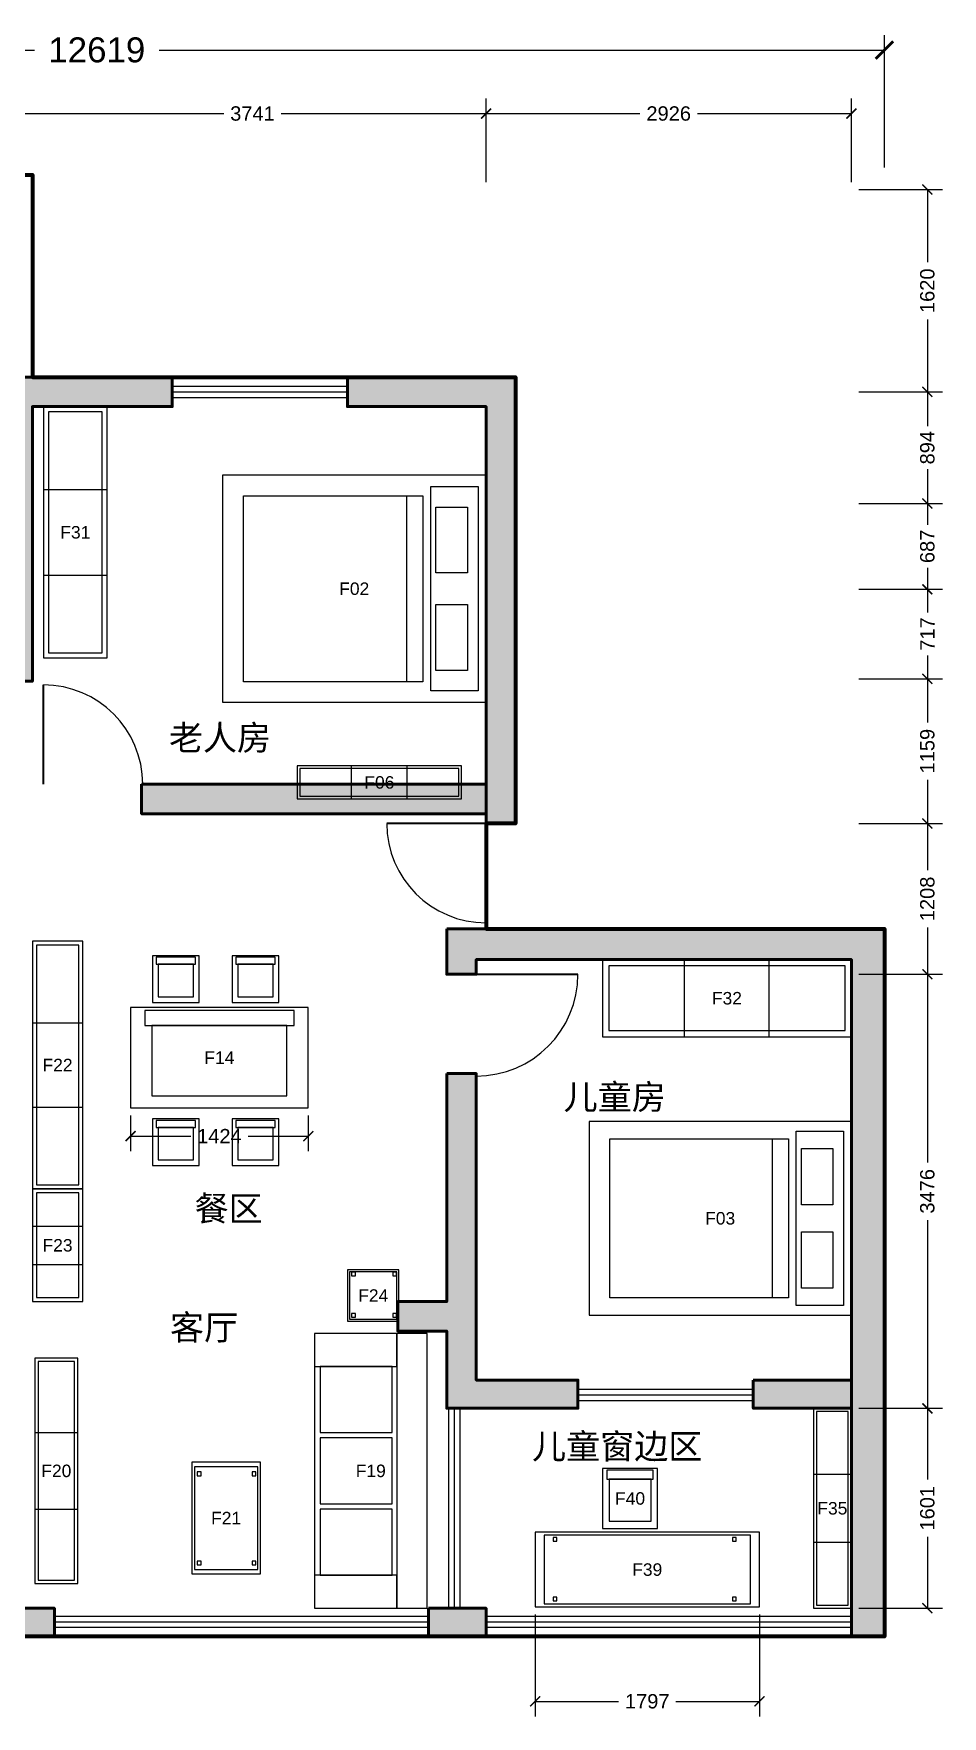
# Model space of a CAD drawing. Header units: millimetres. Extents: x -1131 to 13082, y -640 to 12837.
# Drawn here: x 5804 to 13082, y -640 to 12837 of the extents above; entities that cross this region are included whole.
import ezdxf
from ezdxf.enums import TextEntityAlignment as Align

# ---------------------------------------------------------------- set-up
doc = ezdxf.new("R2010")
doc.units = ezdxf.units.MM
for name, color, linetype, lineweight in [('A-DIMS', 7, 'Continuous', 18), ('A-DOOR', 7, 'Continuous', 25), ('A-FURN', 7, 'Continuous', 25), ('A-TEXT', 7, 'Continuous', 18), ('A-WALL', 7, 'Continuous', 50), ('A-WINDOW', 7, 'Continuous', 25)]:
    doc.layers.add(name, color=color, linetype=linetype, lineweight=lineweight)
doc.styles.add('CN', font='Arial Unicode.ttf')
doc.dimstyles.new('ARCH', dxfattribs={"dimtxt": 200, "dimasz": 140, "dimexe": 120, "dimexo": 60, "dimgap": 60, "dimtad": 1, "dimdec": 0, "dimtxsty": 'CN', "dimblk": 'ARCHTICK', "dimcen": 2.5, "dimazin": 3, "dimtfac": 1, "dimtmove": 0, "dimatfit": 3})

# ---------------------------------------------------------------- blocks, each defined once
blk = doc.blocks.new('FURN_002')
at = {"layer": 'A-FURN', "lineweight": 25}
blk.add_line((1477.91, 163.503), (1477.91, 1653.197), dxfattribs=at)
for points in [[(0, 0), (2111.3, 0), (2111.3, 1816.7), (0, 1816.7)], [(1604.588, 163.503), (168.904, 163.503), (168.904, 1653.197), (1604.588, 1653.197)], [(2047.961, 90.835), (1667.927, 90.835), (1667.927, 1725.865), (2047.961, 1725.865)], [(1963.509, 1035.519), (1710.153, 1035.519), (1710.153, 1562.362), (1963.509, 1562.362)], [(1963.509, 254.338), (1710.153, 254.338), (1710.153, 781.181), (1963.509, 781.181)]]:
    blk.add_lwpolyline(points, close=True, dxfattribs=at)
blk = doc.blocks.new('FURN_003')
at = {"layer": 'A-FURN', "lineweight": 25}
blk.add_line((1471.036, 139.6404), (1471.036, 1411.9196), dxfattribs=at)
for points in [[(0, 0), (2101.48, 0), (2101.48, 1551.56), (0, 1551.56)], [(1597.1248, 139.6404), (168.1184, 139.6404), (168.1184, 1411.9196), (1597.1248, 1411.9196)], [(2038.4356, 77.578), (1660.1692, 77.578), (1660.1692, 1473.982), (2038.4356, 1473.982)], [(1954.3764, 884.3892), (1702.1988, 884.3892), (1702.1988, 1334.3416), (1954.3764, 1334.3416)], [(1954.3764, 217.2184), (1702.1988, 217.2184), (1702.1988, 667.1708), (1954.3764, 667.1708)]]:
    blk.add_lwpolyline(points, close=True, dxfattribs=at)
blk = doc.blocks.new('FURN_006')
at = {"layer": 'A-FURN', "lineweight": 25}
for p, q in [((434.2404, 0), (434.2404, 265.14)), ((881.6396, 0), (881.6396, 265.14))]:
    blk.add_line(p, q, dxfattribs=at)
for points in [[(0, 0), (1315.88, 0), (1315.88, 265.14), (0, 265.14)], [(21.2112, 21.2112), (1294.6688, 21.2112), (1294.6688, 243.9288), (21.2112, 243.9288)]]:
    blk.add_lwpolyline(points, close=True, dxfattribs=at)
blk = doc.blocks.new('FURN_014')
at = {"layer": 'A-FURN', "lineweight": 25}
for points in [[(0, 0), (1423.9, 0), (1423.9, 805.24), (0, 805.24)], [(113.912, 660.2968), (1309.988, 660.2968), (1309.988, 781.0828), (113.912, 781.0828)], [(170.868, 96.6288), (1253.032, 96.6288), (1253.032, 660.2968), (170.868, 660.2968)]]:
    blk.add_lwpolyline(points, close=True, dxfattribs=at)
blk = doc.blocks.new('FURN_015')
at = {"layer": 'A-FURN', "lineweight": 25}
for points in [[(0, 0), (373.16, 0), (373.16, 373.16), (0, 373.16)], [(29.8528, 305.9912), (343.3072, 305.9912), (343.3072, 361.9652), (29.8528, 361.9652)], [(44.7792, 44.7792), (328.3808, 44.7792), (328.3808, 305.9912), (44.7792, 305.9912)]]:
    blk.add_lwpolyline(points, close=True, dxfattribs=at)
blk = doc.blocks.new('FURN_016')
at = {"layer": 'A-FURN', "lineweight": 25}
for points in [[(0, 0), (373.16, 0), (373.16, 373.16), (0, 373.16)], [(29.8528, 305.9912), (343.3072, 305.9912), (343.3072, 361.9652), (29.8528, 361.9652)], [(44.7792, 44.7792), (328.3808, 44.7792), (328.3808, 305.9912), (44.7792, 305.9912)]]:
    blk.add_lwpolyline(points, close=True, dxfattribs=at)
blk = doc.blocks.new('FURN_017')
at = {"layer": 'A-FURN', "lineweight": 25}
for points in [[(0, 0), (373.16, 0), (373.16, 373.16), (0, 373.16)], [(29.8528, 305.9912), (343.3072, 305.9912), (343.3072, 361.9652), (29.8528, 361.9652)], [(44.7792, 44.7792), (328.3808, 44.7792), (328.3808, 305.9912), (44.7792, 305.9912)]]:
    blk.add_lwpolyline(points, close=True, dxfattribs=at)
blk = doc.blocks.new('FURN_018')
at = {"layer": 'A-FURN', "lineweight": 25}
for points in [[(0, 0), (373.16, 0), (373.16, 373.16), (0, 373.16)], [(29.8528, 305.9912), (343.3072, 305.9912), (343.3072, 361.9652), (29.8528, 361.9652)], [(44.7792, 44.7792), (328.3808, 44.7792), (328.3808, 305.9912), (44.7792, 305.9912)]]:
    blk.add_lwpolyline(points, close=True, dxfattribs=at)
blk = doc.blocks.new('FURN_019')
at = {"layer": 'A-FURN', "lineweight": 25}
for points in [[(0, 0), (903.44, 0), (903.44, 2199.68), (0, 2199.68)], [(0, 1935.7184), (659.5112, 1935.7184), (659.5112, 2199.68), (0, 2199.68)], [(659.5112, 0), (903.44, 0), (903.44, 2199.68), (659.5112, 2199.68)], [(45.172, 1407.7952), (623.3736, 1407.7952), (623.3736, 1935.7184), (45.172, 1935.7184)], [(45.172, 835.8784), (623.3736, 835.8784), (623.3736, 1363.8016), (45.172, 1363.8016)], [(45.172, 263.9616), (623.3736, 263.9616), (623.3736, 791.8848), (45.172, 791.8848)], [(0, 0), (659.5112, 0), (659.5112, 263.9616), (0, 263.9616)]]:
    blk.add_lwpolyline(points, close=True, dxfattribs=at)
blk = doc.blocks.new('FURN_020')
at = {"layer": 'A-FURN', "lineweight": 25}
for p, q in [((0, 1210.6096), (343.7, 1210.6096)), ((0, 596.2704), (343.7, 596.2704))]:
    blk.add_line(p, q, dxfattribs=at)
for points in [[(0, 0), (343.7, 0), (343.7, 1806.88), (0, 1806.88)], [(27.496, 27.496), (316.204, 27.496), (316.204, 1779.384), (27.496, 1779.384)]]:
    blk.add_lwpolyline(points, close=True, dxfattribs=at)
blk = doc.blocks.new('FURN_021')
at = {"layer": 'A-FURN', "lineweight": 25}
for points in [[(0, 0), (549.92, 0), (549.92, 893.62), (0, 893.62)], [(21.9968, 35.7448), (527.9232, 35.7448), (527.9232, 857.8752), (21.9968, 857.8752)], [(43.9936, 786.3856), (73.9936, 786.3856), (73.9936, 816.3856), (43.9936, 816.3856)], [(483.9296, 786.3856), (513.9296, 786.3856), (513.9296, 816.3856), (483.9296, 816.3856)], [(43.9936, 71.4896), (73.9936, 71.4896), (73.9936, 101.4896), (43.9936, 101.4896)], [(483.9296, 71.4896), (513.9296, 71.4896), (513.9296, 101.4896), (483.9296, 101.4896)]]:
    blk.add_lwpolyline(points, close=True, dxfattribs=at)
blk = doc.blocks.new('FURN_022')
at = {"layer": 'A-FURN', "lineweight": 25}
for p, q in [((0, 1329.0388), (402.62, 1329.0388)), ((0, 654.6012), (402.62, 654.6012))]:
    blk.add_line(p, q, dxfattribs=at)
for points in [[(0, 0), (402.62, 0), (402.62, 1983.64), (0, 1983.64)], [(32.2096, 32.2096), (370.4104, 32.2096), (370.4104, 1951.4304), (32.2096, 1951.4304)]]:
    blk.add_lwpolyline(points, close=True, dxfattribs=at)
blk = doc.blocks.new('FURN_023')
at = {"layer": 'A-FURN', "lineweight": 25}
for p, q in [((0, 605.3048), (402.62, 605.3048)), ((0, 298.1352), (402.62, 298.1352))]:
    blk.add_line(p, q, dxfattribs=at)
for points in [[(0, 0), (402.62, 0), (402.62, 903.44), (0, 903.44)], [(32.2096, 32.2096), (370.4104, 32.2096), (370.4104, 871.2304), (32.2096, 871.2304)]]:
    blk.add_lwpolyline(points, close=True, dxfattribs=at)
blk = doc.blocks.new('FURN_024')
at = {"layer": 'A-FURN', "lineweight": 25}
for points in [[(0, 0), (412.44, 0), (412.44, 412.44), (0, 412.44)], [(16.4976, 16.4976), (395.9424, 16.4976), (395.9424, 395.9424), (16.4976, 395.9424)], [(32.9952, 362.9472), (62.9952, 362.9472), (62.9952, 392.9472), (32.9952, 392.9472)], [(362.9472, 362.9472), (392.9472, 362.9472), (392.9472, 392.9472), (362.9472, 392.9472)], [(32.9952, 32.9952), (62.9952, 32.9952), (62.9952, 62.9952), (32.9952, 62.9952)], [(362.9472, 32.9952), (392.9472, 32.9952), (392.9472, 62.9952), (362.9472, 62.9952)]]:
    blk.add_lwpolyline(points, close=True, dxfattribs=at)
blk = doc.blocks.new('FURN_031')
at = {"layer": 'A-FURN', "lineweight": 25}
for p, q in [((0, 1348.777), (510.64, 1348.777)), ((0, 664.323), (510.64, 664.323))]:
    blk.add_line(p, q, dxfattribs=at)
for points in [[(0, 0), (510.64, 0), (510.64, 2013.1), (0, 2013.1)], [(40.8512, 40.8512), (469.7888, 40.8512), (469.7888, 1972.2488), (40.8512, 1972.2488)]]:
    blk.add_lwpolyline(points, close=True, dxfattribs=at)
blk = doc.blocks.new('FURN_032')
at = {"layer": 'A-FURN', "lineweight": 25}
for p, q in [((657.8418, 0), (657.8418, 618.66)), ((1335.6182, 0), (1335.6182, 618.66))]:
    blk.add_line(p, q, dxfattribs=at)
for points in [[(0, 0), (1993.46, 0), (1993.46, 618.66), (0, 618.66)], [(49.4928, 49.4928), (1943.9672, 49.4928), (1943.9672, 569.1672), (49.4928, 569.1672)]]:
    blk.add_lwpolyline(points, close=True, dxfattribs=at)
blk = doc.blocks.new('FURN_035')
at = {"layer": 'A-FURN', "lineweight": 25}
for p, q in [((0, 1072.4422), (304.42, 1072.4422)), ((0, 528.2178), (304.42, 528.2178))]:
    blk.add_line(p, q, dxfattribs=at)
for points in [[(0, 0), (304.42, 0), (304.42, 1600.66), (0, 1600.66)], [(24.3536, 24.3536), (280.0664, 24.3536), (280.0664, 1576.3064), (24.3536, 1576.3064)]]:
    blk.add_lwpolyline(points, close=True, dxfattribs=at)
blk = doc.blocks.new('FURN_039')
at = {"layer": 'A-FURN', "lineweight": 25}
for points in [[(0, 0), (1797.06, 0), (1797.06, 599.02), (0, 599.02)], [(71.8824, 23.9608), (1725.1776, 23.9608), (1725.1776, 575.0592), (71.8824, 575.0592)], [(143.7648, 527.1376), (173.7648, 527.1376), (173.7648, 557.1376), (143.7648, 557.1376)], [(1581.4128, 527.1376), (1611.4128, 527.1376), (1611.4128, 557.1376), (1581.4128, 557.1376)], [(143.7648, 47.9216), (173.7648, 47.9216), (173.7648, 77.9216), (143.7648, 77.9216)], [(1581.4128, 47.9216), (1611.4128, 47.9216), (1611.4128, 77.9216), (1581.4128, 77.9216)]]:
    blk.add_lwpolyline(points, close=True, dxfattribs=at)
blk = doc.blocks.new('FURN_040')
at = {"layer": 'A-FURN', "lineweight": 25}
for points in [[(0, 0), (441.9, 0), (441.9, 481.18), (0, 481.18)], [(35.352, 394.5676), (406.548, 394.5676), (406.548, 466.7446), (35.352, 466.7446)], [(53.028, 57.7416), (388.872, 57.7416), (388.872, 394.5676), (53.028, 394.5676)]]:
    blk.add_lwpolyline(points, close=True, dxfattribs=at)
blk = doc.blocks.new('_ARCHTICK')
at = {"color": 0, "linetype": 'BYBLOCK', "const_width": 0.15}
blk.add_lwpolyline([(-0.5, -0.5), (0.5, 0.5)], dxfattribs=at)
blk = doc.blocks.new('*D1')
for p, q in [((0, 11765.44), (0, 12825.44)), ((12618.7, 11765.44), (12618.7, 12825.44)), ((0, 12705.44), (5809.35, 12705.44)), ((6809.35, 12705.44), (12618.7, 12705.44))]:
    blk.add_line(p, q)
at = {"layer": 'Defpoints'}
for p in [(0, 12705.44), (0, 11705.44), (12618.7, 11705.44)]:
    blk.add_point(p, dxfattribs=at)
at = {"layer": 'A-DIMS', "xscale": 140, "yscale": 140, "rotation": 180}
blk.add_blockref('_ARCHTICK', (0, 12705.44), dxfattribs=at)
at = {"layer": 'A-DIMS', "xscale": 140, "yscale": 140}
blk.add_blockref('_ARCHTICK', (12618.7, 12705.44), dxfattribs=at)
at = {"layer": 'A-DIMS', "insert": (6309.35, 12705.44), "char_height": 200, "attachment_point": 5, "style": 'CN'}
blk.add_mtext('12619', dxfattribs=at)
blk = doc.blocks.new('*D7')
for p, q in [((5685.78, 11647.6), (5685.78, 12316.44)), ((9427.2, 11647.6), (9427.2, 12316.44)), ((5685.78, 12196.44), (7326.49, 12196.44)), ((7786.49, 12196.44), (9427.2, 12196.44))]:
    blk.add_line(p, q)
at = {"layer": 'Defpoints'}
for p in [(5685.78, 12196.44), (5685.78, 11587.6), (9427.2, 11587.6)]:
    blk.add_point(p, dxfattribs=at)
at = {"layer": 'A-DIMS', "xscale": 80, "yscale": 80, "rotation": 180}
blk.add_blockref('_ARCHTICK', (5685.78, 12196.44), dxfattribs=at)
at = {"layer": 'A-DIMS', "xscale": 80, "yscale": 80}
blk.add_blockref('_ARCHTICK', (9427.2, 12196.44), dxfattribs=at)
at = {"layer": 'A-DIMS', "insert": (7556.49, 12196.44), "char_height": 115, "attachment_point": 5, "style": 'CN'}
blk.add_mtext('3741', dxfattribs=at)
blk = doc.blocks.new('*D8')
for p, q in [((9427.2, 11647.6), (9427.2, 12316.44)), ((12353.56, 11647.6), (12353.56, 12316.44)), ((9427.2, 12196.44), (10660.38, 12196.44)), ((11120.38, 12196.44), (12353.56, 12196.44))]:
    blk.add_line(p, q)
at = {"layer": 'Defpoints'}
for p in [(9427.2, 12196.44), (9427.2, 11587.6), (12353.56, 11587.6)]:
    blk.add_point(p, dxfattribs=at)
at = {"layer": 'A-DIMS', "xscale": 80, "yscale": 80, "rotation": 180}
blk.add_blockref('_ARCHTICK', (9427.2, 12196.44), dxfattribs=at)
at = {"layer": 'A-DIMS', "xscale": 80, "yscale": 80}
blk.add_blockref('_ARCHTICK', (12353.56, 12196.44), dxfattribs=at)
at = {"layer": 'A-DIMS', "insert": (10890.38, 12196.44), "char_height": 115, "attachment_point": 5, "style": 'CN'}
blk.add_mtext('2926', dxfattribs=at)
blk = doc.blocks.new('*D9')
for p, q in [((12413.56, 11587.6), (13082.4, 11587.6)), ((12962.4, 11587.6), (12962.4, 11007.45)), ((12962.4, 10547.45), (12962.4, 9967.3)), ((12413.56, 9967.3), (13082.4, 9967.3))]:
    blk.add_line(p, q)
at = {"layer": 'Defpoints'}
for p in [(12353.56, 11587.6), (12962.4, 11587.6), (12353.56, 9967.3)]:
    blk.add_point(p, dxfattribs=at)
at = {"layer": 'A-DIMS', "xscale": 80, "yscale": 80}
for p, rotation in [((12962.4, 11587.6), 270), ((12962.4, 9967.3), 90)]:
    blk.add_blockref('_ARCHTICK', p, dxfattribs=dict(at, rotation=rotation))
at = {"layer": 'A-DIMS', "insert": (12962.4, 10777.45), "char_height": 115, "attachment_point": 5, "rotation": 90, "style": 'CN'}
blk.add_mtext('1620', dxfattribs=at)
blk = doc.blocks.new('*D10')
for p, q in [((12413.56, 9967.3), (13082.4, 9967.3)), ((12962.4, 9967.3), (12962.4, 9692.99)), ((12962.4, 9347.99), (12962.4, 9073.68)), ((12413.56, 9073.68), (13082.4, 9073.68))]:
    blk.add_line(p, q)
at = {"layer": 'Defpoints'}
for p in [(12353.56, 9967.3), (12962.4, 9967.3), (12353.56, 9073.68)]:
    blk.add_point(p, dxfattribs=at)
at = {"layer": 'A-DIMS', "xscale": 80, "yscale": 80}
for p, rotation in [((12962.4, 9967.3), 270), ((12962.4, 9073.68), 90)]:
    blk.add_blockref('_ARCHTICK', p, dxfattribs=dict(at, rotation=rotation))
at = {"layer": 'A-DIMS', "insert": (12962.4, 9520.49), "char_height": 115, "attachment_point": 5, "rotation": 90, "style": 'CN'}
blk.add_mtext('894', dxfattribs=at)
blk = doc.blocks.new('*D11')
for p, q in [((12413.56, 9073.68), (13082.4, 9073.68)), ((12962.4, 9073.68), (12962.4, 8902.48)), ((12962.4, 8557.48), (12962.4, 8386.28)), ((12413.56, 8386.28), (13082.4, 8386.28))]:
    blk.add_line(p, q)
at = {"layer": 'Defpoints'}
for p in [(12353.56, 9073.68), (12962.4, 9073.68), (12353.56, 8386.28)]:
    blk.add_point(p, dxfattribs=at)
at = {"layer": 'A-DIMS', "xscale": 80, "yscale": 80}
for p, rotation in [((12962.4, 9073.68), 270), ((12962.4, 8386.28), 90)]:
    blk.add_blockref('_ARCHTICK', p, dxfattribs=dict(at, rotation=rotation))
at = {"layer": 'A-DIMS', "insert": (12962.4, 8729.98), "char_height": 115, "attachment_point": 5, "rotation": 90, "style": 'CN'}
blk.add_mtext('687', dxfattribs=at)
blk = doc.blocks.new('*D12')
for p, q in [((12413.56, 8386.28), (13082.4, 8386.28)), ((12962.4, 8386.28), (12962.4, 8200.35)), ((12962.4, 7855.35), (12962.4, 7669.42)), ((12413.56, 7669.42), (13082.4, 7669.42))]:
    blk.add_line(p, q)
at = {"layer": 'Defpoints'}
for p in [(12353.56, 8386.28), (12962.4, 8386.28), (12353.56, 7669.42)]:
    blk.add_point(p, dxfattribs=at)
at = {"layer": 'A-DIMS', "xscale": 80, "yscale": 80}
for p, rotation in [((12962.4, 8386.28), 270), ((12962.4, 7669.42), 90)]:
    blk.add_blockref('_ARCHTICK', p, dxfattribs=dict(at, rotation=rotation))
at = {"layer": 'A-DIMS', "insert": (12962.4, 8027.85), "char_height": 115, "attachment_point": 5, "rotation": 90, "style": 'CN'}
blk.add_mtext('717', dxfattribs=at)
blk = doc.blocks.new('*D13')
for p, q in [((12413.56, 7669.42), (13082.4, 7669.42)), ((12962.4, 7669.42), (12962.4, 7320.04)), ((12962.4, 6860.04), (12962.4, 6510.66)), ((12413.56, 6510.66), (13082.4, 6510.66))]:
    blk.add_line(p, q)
at = {"layer": 'Defpoints'}
for p in [(12353.56, 7669.42), (12962.4, 7669.42), (12353.56, 6510.66)]:
    blk.add_point(p, dxfattribs=at)
at = {"layer": 'A-DIMS', "xscale": 80, "yscale": 80}
for p, rotation in [((12962.4, 7669.42), 270), ((12962.4, 6510.66), 90)]:
    blk.add_blockref('_ARCHTICK', p, dxfattribs=dict(at, rotation=rotation))
at = {"layer": 'A-DIMS', "insert": (12962.4, 7090.04), "char_height": 115, "attachment_point": 5, "rotation": 90, "style": 'CN'}
blk.add_mtext('1159', dxfattribs=at)
blk = doc.blocks.new('*D14')
for p, q in [((12413.56, 6510.66), (13082.4, 6510.66)), ((12962.4, 6510.66), (12962.4, 6136.73)), ((12962.4, 5676.73), (12962.4, 5302.8)), ((12413.56, 5302.8), (13082.4, 5302.8))]:
    blk.add_line(p, q)
at = {"layer": 'Defpoints'}
for p in [(12353.56, 6510.66), (12962.4, 6510.66), (12353.56, 5302.8)]:
    blk.add_point(p, dxfattribs=at)
at = {"layer": 'A-DIMS', "xscale": 80, "yscale": 80}
for p, rotation in [((12962.4, 6510.66), 270), ((12962.4, 5302.8), 90)]:
    blk.add_blockref('_ARCHTICK', p, dxfattribs=dict(at, rotation=rotation))
at = {"layer": 'A-DIMS', "insert": (12962.4, 5906.73), "char_height": 115, "attachment_point": 5, "rotation": 90, "style": 'CN'}
blk.add_mtext('1208', dxfattribs=at)
blk = doc.blocks.new('*D15')
for p, q in [((12413.56, 5302.8), (13082.4, 5302.8)), ((12962.4, 5302.8), (12962.4, 3794.66)), ((12962.4, 3334.66), (12962.4, 1826.52)), ((12413.56, 1826.52), (13082.4, 1826.52))]:
    blk.add_line(p, q)
at = {"layer": 'Defpoints'}
for p in [(12353.56, 5302.8), (12962.4, 5302.8), (12353.56, 1826.52)]:
    blk.add_point(p, dxfattribs=at)
at = {"layer": 'A-DIMS', "xscale": 80, "yscale": 80}
for p, rotation in [((12962.4, 5302.8), 270), ((12962.4, 1826.52), 90)]:
    blk.add_blockref('_ARCHTICK', p, dxfattribs=dict(at, rotation=rotation))
at = {"layer": 'A-DIMS', "insert": (12962.4, 3564.66), "char_height": 115, "attachment_point": 5, "rotation": 90, "style": 'CN'}
blk.add_mtext('3476', dxfattribs=at)
blk = doc.blocks.new('*D16')
for p, q in [((12413.56, 1826.52), (13082.4, 1826.52)), ((12962.4, 1826.52), (12962.4, 1256.19)), ((12962.4, 796.19), (12962.4, 225.86)), ((12413.56, 225.86), (13082.4, 225.86))]:
    blk.add_line(p, q)
at = {"layer": 'Defpoints'}
for p in [(12353.56, 1826.52), (12962.4, 1826.52), (12353.56, 225.86)]:
    blk.add_point(p, dxfattribs=at)
at = {"layer": 'A-DIMS', "xscale": 80, "yscale": 80}
for p, rotation in [((12962.4, 1826.52), 270), ((12962.4, 225.86), 90)]:
    blk.add_blockref('_ARCHTICK', p, dxfattribs=dict(at, rotation=rotation))
at = {"layer": 'A-DIMS', "insert": (12962.4, 1026.19), "char_height": 115, "attachment_point": 5, "rotation": 90, "style": 'CN'}
blk.add_mtext('1601', dxfattribs=at)
blk = doc.blocks.new('*D21')
for p, q in [((6579.4, 4172.42), (6579.4, 3886.56)), ((8003.3, 4172.42), (8003.3, 3886.56)), ((6579.4, 4006.56), (7061.35, 4006.56)), ((7521.35, 4006.56), (8003.3, 4006.56))]:
    blk.add_line(p, q)
at = {"layer": 'Defpoints'}
for p in [(6579.4, 4232.42), (8003.3, 4232.42), (6579.4, 4006.56)]:
    blk.add_point(p, dxfattribs=at)
at = {"layer": 'A-DIMS', "xscale": 80, "yscale": 80, "rotation": 180}
blk.add_blockref('_ARCHTICK', (6579.4, 4006.56), dxfattribs=at)
at = {"layer": 'A-DIMS', "xscale": 80, "yscale": 80}
blk.add_blockref('_ARCHTICK', (8003.3, 4006.56), dxfattribs=at)
at = {"layer": 'A-DIMS', "insert": (7291.35, 4006.56), "char_height": 115, "attachment_point": 5, "style": 'CN'}
blk.add_mtext('1424', dxfattribs=at)
blk = doc.blocks.new('*D22')
for p, q in [((9820, 175.68), (9820, -640.46)), ((11617.06, 175.68), (11617.06, -640.46)), ((9820, -520.46), (10488.53, -520.46)), ((10948.53, -520.46), (11617.06, -520.46))]:
    blk.add_line(p, q)
at = {"layer": 'Defpoints'}
for p in [(9820, 235.68), (11617.06, 235.68), (9820, -520.46)]:
    blk.add_point(p, dxfattribs=at)
at = {"layer": 'A-DIMS', "xscale": 80, "yscale": 80, "rotation": 180}
blk.add_blockref('_ARCHTICK', (9820, -520.46), dxfattribs=at)
at = {"layer": 'A-DIMS', "xscale": 80, "yscale": 80}
blk.add_blockref('_ARCHTICK', (11617.06, -520.46), dxfattribs=at)
at = {"layer": 'A-DIMS', "insert": (10718.53, -520.46), "char_height": 115, "attachment_point": 5, "style": 'CN'}
blk.add_mtext('1797', dxfattribs=at)

msp = doc.modelspace()

# ---------------------------------------------------------------- hatches: boundary and pattern name
at = {"layer": 'A-WALL'}
for points in [[(5567.94, 10085.14), (6913.28, 10085.14), (6913.28, 9849.46), (5793.8, 9849.46), (5793.8, 7649.78), (5567.94, 7649.78)], [(8317.54, 10085.14), (9662.88, 10085.14), (9662.88, 6510.66), (9427.2, 6510.66), (9427.2, 9849.46), (8317.54, 9849.46)], [(6667.78, 6824.9), (9427.2, 6824.9), (9427.2, 6589.22), (6667.78, 6589.22)], [(9112.96, 5666.14), (12618.7, 5666.14), (12618.7, 0), (12353.56, 0), (12353.56, 5420.64), (9348.64, 5420.64), (9348.64, 5302.8), (9112.96, 5302.8)], [(9112.96, 4507.38), (9348.64, 4507.38), (9348.64, 2052.38), (10163.7, 2052.38), (10163.7, 1826.52), (9112.96, 1826.52), (9112.96, 2445.18), (8720.16, 2445.18), (8720.16, 2680.86), (9112.96, 2680.86)], [(11567.96, 2052.38), (12353.56, 2052.38), (12353.56, 1826.52), (11567.96, 1826.52)], [(5401, 225.86), (5970.56, 225.86), (5970.56, 0), (5401, 0)], [(8965.66, 225.86), (9427.2, 225.86), (9427.2, 0), (8965.66, 0)]]:
    msp.add_hatch(color=8, dxfattribs=at).paths.add_polyline_path(points)

# ---------------------------------------------------------------- linework, layer by layer
at = {"layer": 'A-DOOR', "lineweight": 35}
for p, q in [((5882.18, 6824.9), (5882.18, 7620.32)), ((9427.2, 6510.66), (8631.78, 6510.66)), ((9348.64, 5302.8), (10163.7, 5302.8))]:
    msp.add_line(p, q, dxfattribs=at)
at = {"layer": 'A-DOOR'}
for centre, radius, start, end in [((5882.18, 6824.9), 795.42, 0, 90), ((9427.2, 6510.66), 795.42, 180, -90), ((9348.64, 5302.8), 815.06, -90, 0)]:
    msp.add_arc(centre, radius, start, end, dxfattribs=at)
at = {"layer": 'A-WALL', "lineweight": 70}
msp.add_lwpolyline([(1993.46, 11705.44), (5793.8, 11705.44), (5793.8, 10085.14), (9662.88, 10085.14), (9662.88, 6510.66), (9427.2, 6510.66), (9427.2, 5666.14), (12618.7, 5666.14), (12618.7, 0), (1993.46, 0), (1993.46, 2052.38), (0, 2052.38), (0, 7885.46), (1993.46, 7885.46)], close=True, dxfattribs=at)
at = {"layer": 'A-WALL', "lineweight": 50}
for points in [[(5567.94, 10085.14), (6913.28, 10085.14), (6913.28, 9849.46), (5793.8, 9849.46), (5793.8, 7649.78), (5567.94, 7649.78)], [(8317.54, 10085.14), (9662.88, 10085.14), (9662.88, 6510.66), (9427.2, 6510.66), (9427.2, 9849.46), (8317.54, 9849.46)], [(6667.78, 6824.9), (9427.2, 6824.9), (9427.2, 6589.22), (6667.78, 6589.22)], [(9112.96, 5666.14), (12618.7, 5666.14), (12618.7, 0), (12353.56, 0), (12353.56, 5420.64), (9348.64, 5420.64), (9348.64, 5302.8), (9112.96, 5302.8)], [(9112.96, 4507.38), (9348.64, 4507.38), (9348.64, 2052.38), (10163.7, 2052.38), (10163.7, 1826.52), (9112.96, 1826.52), (9112.96, 2445.18), (8720.16, 2445.18), (8720.16, 2680.86), (9112.96, 2680.86)], [(11567.96, 2052.38), (12353.56, 2052.38), (12353.56, 1826.52), (11567.96, 1826.52)], [(5401, 225.86), (5970.56, 225.86), (5970.56, 0), (5401, 0)], [(8965.66, 225.86), (9427.2, 225.86), (9427.2, 0), (8965.66, 0)]]:
    msp.add_lwpolyline(points, close=True, dxfattribs=at)
at = {"layer": 'A-WINDOW'}
for p, q in [((6913.28, 10012.3), (8317.54, 10012.3)), ((6913.28, 9922.3), (8317.54, 9922.3)), ((10163.7, 1979.54), (11567.96, 1979.54)), ((10163.7, 1889.54), (11567.96, 1889.54)), ((9126.88, 1826.52), (9126.88, 225.86)), ((9216.88, 1826.52), (9216.88, 225.86)), ((5970.56, 162.84), (8965.66, 162.84)), ((9427.2, 162.84), (12353.56, 162.84)), ((5970.56, 72.84), (8965.66, 72.84)), ((9427.2, 72.84), (12353.56, 72.84))]:
    msp.add_line(p, q, dxfattribs=at)
at = {"layer": 'A-WINDOW', "lineweight": 25}
for p, q in [((6913.28, 9967.3), (8317.54, 9967.3)), ((10163.7, 1934.54), (11567.96, 1934.54)), ((9171.88, 1826.52), (9171.88, 225.86)), ((5970.56, 117.84), (8965.66, 117.84)), ((9427.2, 117.84), (12353.56, 117.84))]:
    msp.add_line(p, q, dxfattribs=at)

# ---------------------------------------------------------------- block references
at = {"layer": 'A-FURN'}
for name, p in [('FURN_031', (5882.18, 7836.36)), ('FURN_002', (7315.9, 7482.84)), ('FURN_006', (7914.92, 6707.06)), ('FURN_022', (5793.8, 3584.3)), ('FURN_015', (6756.16, 5076.94)), ('FURN_016', (7394.46, 5076.94)), ('FURN_032', (10360.1, 4801.98)), ('FURN_014', (6579.4, 4232.42)), ('FURN_017', (6756.16, 3770.88)), ('FURN_018', (7394.46, 3770.88)), ('FURN_003', (10252.08, 2572.84)), ('FURN_023', (5793.8, 2680.86)), ('FURN_024', (8317.54, 2523.74)), ('FURN_019', (8052.4, 225.86)), ('FURN_020', (5813.44, 422.26)), ('FURN_035', (12049.14, 225.86)), ('FURN_021', (7070.4, 500.82)), ('FURN_040', (10360.1, 864.16)), ('FURN_039', (9820, 235.68))]:
    msp.add_blockref(name, p, dxfattribs=at)

# ---------------------------------------------------------------- texts
at = {"layer": 'A-TEXT', "true_color": 0x121212, "style": 'CN'}
for s, height, p in [('F31', 100, (6137.5, 8842.91)), ('F02', 100, (8371.55, 8391.19)), ('老人房', 200, (7296.26, 7198.06)), ('F06', 100, (8572.86, 6839.63)), ('F32', 100, (11356.83, 5111.31)), ('F22', 100, (5995.11, 4576.12)), ('F14', 100, (7291.35, 4635.04)), ('儿童房', 200, (10458.3, 4320.8)), ('餐区', 200, (7365, 3427.18)), ('F03', 100, (11302.82, 3348.62)), ('F23', 100, (5995.11, 3132.58)), ('F24', 100, (8523.76, 2729.96)), ('客厅', 200, (7168.6, 2474.64)), ('儿童窗边区', 200, (10477.94, 1522.1)), ('F20', 100, (5985.29, 1325.7)), ('F19', 100, (8504.12, 1325.7)), ('F40', 100, (10581.05, 1104.75)), ('F21', 100, (7345.36, 947.63)), ('F35', 100, (12201.35, 1026.19)), ('F39', 100, (10718.53, 535.19))]:
    msp.add_text(s, height=height, dxfattribs=at).set_placement(p, align=Align.MIDDLE_CENTER)

# ---------------------------------------------------------------- dimensions: what is measured, and where the dimension line sits
at = {"layer": 'A-DIMS', "true_color": 0x121212}
dim = msp.add_linear_dim(base=(0, 12705.44), p1=(0, 11705.44), p2=(12618.7, 11705.44), dimstyle='ARCH', dxfattribs=at)
dim.commit()
dim.dimension.update_dxf_attribs({"geometry": '*D1', "text_midpoint": (6309.35, 12705.44)})
at = {"layer": 'A-DIMS'}
for base, p1, p2, picture, middle in [((5685.78, 12196.44), (5685.78, 11587.6), (9427.2, 11587.6), '*D7', (7556.49, 12196.44)), ((9427.2, 12196.44), (9427.2, 11587.6), (12353.56, 11587.6), '*D8', (10890.38, 12196.44)), ((6579.4, 4006.56), (6579.4, 4232.42), (8003.3, 4232.42), '*D21', (7291.35, 4006.56)), ((9820, -520.46), (9820, 235.68), (11617.06, 235.68), '*D22', (10718.53, -520.46))]:
    dim = msp.add_linear_dim(base=base, p1=p1, p2=p2, dimstyle='ARCH', override={"dimtxt": 115, "dimasz": 80, "dimgap": 35}, dxfattribs=at)
    dim.commit()
    dim.dimension.update_dxf_attribs({"geometry": picture, "text_midpoint": middle})
for base, p1, p2, picture, middle in [((12962.4, 11587.6), (12353.56, 11587.6), (12353.56, 9967.3), '*D9', (12962.4, 10777.45)), ((12962.4, 9967.3), (12353.56, 9967.3), (12353.56, 9073.68), '*D10', (12962.4, 9520.49)), ((12962.4, 9073.68), (12353.56, 9073.68), (12353.56, 8386.28), '*D11', (12962.4, 8729.98)), ((12962.4, 8386.28), (12353.56, 8386.28), (12353.56, 7669.42), '*D12', (12962.4, 8027.85)), ((12962.4, 7669.42), (12353.56, 7669.42), (12353.56, 6510.66), '*D13', (12962.4, 7090.04)), ((12962.4, 6510.66), (12353.56, 6510.66), (12353.56, 5302.8), '*D14', (12962.4, 5906.73)), ((12962.4, 5302.8), (12353.56, 5302.8), (12353.56, 1826.52), '*D15', (12962.4, 3564.66)), ((12962.4, 1826.52), (12353.56, 1826.52), (12353.56, 225.86), '*D16', (12962.4, 1026.19))]:
    dim = msp.add_linear_dim(base=base, p1=p1, p2=p2, angle=90, dimstyle='ARCH', override={"dimtxt": 115, "dimasz": 80, "dimgap": 35}, dxfattribs=at)
    dim.commit()
    dim.dimension.update_dxf_attribs({"geometry": picture, "text_midpoint": middle})

doc.saveas('drawing.dxf')
